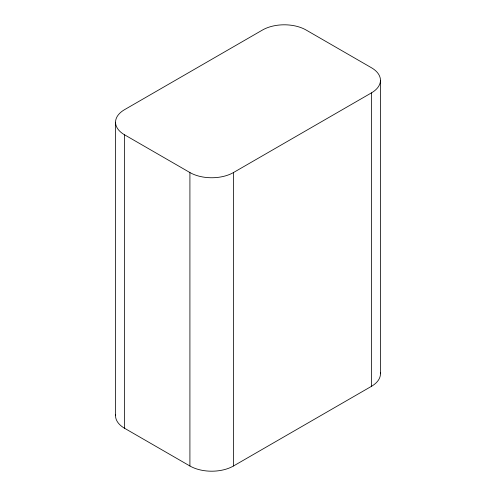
<?xml version="1.0" encoding="UTF-8"?>
<svg xmlns="http://www.w3.org/2000/svg" width="496" height="496" viewBox="0 0 496 496"><rect width="100%" height="100%" fill="white"/><g stroke="black" fill="none" stroke-linecap="round" stroke-linejoin="round"><path stroke-width="0.74" d="M124.564 134.813L189.912 172.54A30.808 17.788 0 0 0 233.48 172.54L371.436 92.888A30.808 17.788 0 0 0 371.436 67.735L306.088 30.008A30.808 17.788 0 0 0 262.52 30.008L124.564 109.659A30.808 17.788 0 0 0 124.564 134.813L124.564 428.265L189.912 465.992A30.808 17.788 0 0 0 233.48 465.992L371.436 386.341A30.808 17.788 0 0 0 380.376 372.44M380.457 80.315L380.457 373.767M371.436 92.888L371.436 386.341M233.48 172.54L233.48 465.992M189.912 172.54L189.912 465.992M115.543 122.233L115.543 415.685M124.564 428.265A30.808 17.788 0 0 1 115.624 414.358"/></g></svg>
